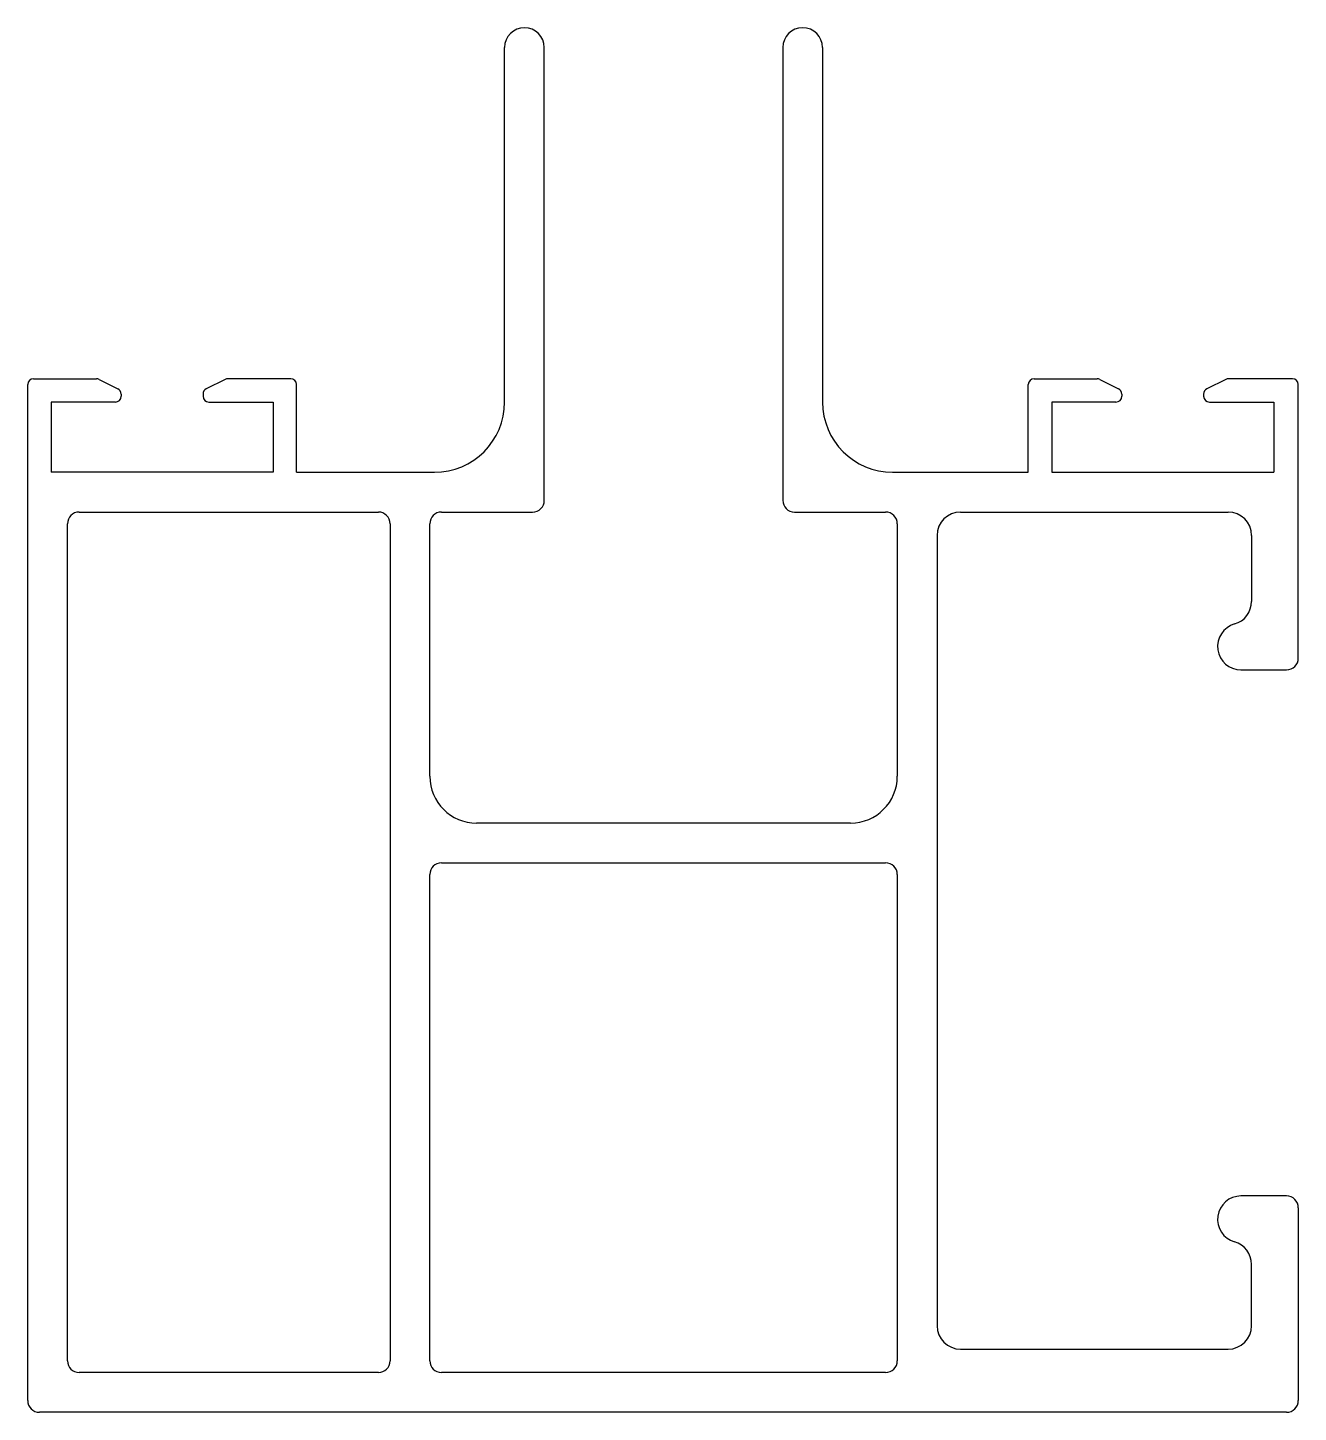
# Model space of a CAD drawing. Extents: x 658.3 to 712.6, y 590.5 to 649.8.
import ezdxf

# ---------------------------------------------------------------- set-up
doc = ezdxf.new("R2010")
doc.units = 0
doc.layers.get('0').update_dxf_attribs({"linetype": 'CONTINUOUS'})

msp = doc.modelspace()

# ---------------------------------------------------------------- linework, layer by layer
for p, q in [((678.676, 633.74), (678.676, 648.901)), ((680.376, 629.54), (680.376, 648.901)), ((690.576, 648.901), (690.576, 629.54)), ((692.276, 648.901), (692.276, 633.74)), ((658.276, 591.04), (658.276, 634.49)), ((658.526, 634.74), (661.217, 634.74)), ((661.328, 634.713), (662.137, 634.309)), ((666.723, 634.713), (665.914, 634.309)), ((669.526, 634.74), (666.835, 634.74)), ((669.776, 630.74), (669.776, 634.49)), ((701.079, 630.74), (701.079, 634.49)), ((701.329, 634.74), (704.02, 634.74)), ((704.132, 634.713), (704.941, 634.309)), ((709.526, 634.713), (708.717, 634.309)), ((712.379, 634.74), (709.638, 634.74)), ((712.629, 622.79), (712.629, 634.49)), ((659.276, 633.74), (659.276, 630.74)), ((662.026, 633.74), (659.276, 633.74)), ((662.276, 634.085), (662.276, 633.99)), ((665.776, 634.085), (665.776, 633.99)), ((666.026, 633.74), (668.776, 633.74)), ((668.776, 633.74), (668.776, 630.74)), ((704.829, 633.74), (702.079, 633.74)), ((702.079, 633.74), (702.079, 630.74)), ((705.079, 634.085), (705.079, 633.99)), ((708.579, 634.085), (708.579, 633.99)), ((708.829, 633.74), (711.579, 633.74)), ((711.579, 633.74), (711.579, 630.74)), ((668.776, 630.74), (659.276, 630.74)), ((669.776, 630.74), (675.676, 630.74)), ((695.276, 630.74), (701.079, 630.74)), ((702.079, 630.74), (711.579, 630.74)), ((660.476, 629.04), (673.276, 629.04)), ((675.976, 629.04), (679.876, 629.04)), ((691.076, 629.04), (694.976, 629.04)), ((698.176, 629.04), (709.629, 629.04)), ((659.976, 592.74), (659.976, 628.54)), ((673.776, 628.54), (673.776, 592.74)), ((675.476, 617.74), (675.476, 628.54)), ((695.476, 628.54), (695.476, 617.74)), ((697.176, 628.04), (697.176, 594.24)), ((710.629, 628.04), (710.629, 625.214)), ((710.176, 622.29), (712.129, 622.29)), ((693.476, 615.74), (677.476, 615.74)), ((675.976, 614.04), (694.976, 614.04)), ((675.476, 592.74), (675.476, 613.54)), ((695.476, 613.54), (695.476, 592.74)), ((712.129, 599.79), (710.176, 599.79)), ((712.629, 599.29), (712.629, 591.04)), ((710.629, 594.24), (710.629, 596.866)), ((698.176, 593.24), (709.629, 593.24)), ((673.276, 592.24), (660.476, 592.24)), ((694.976, 592.24), (675.976, 592.24)), ((712.129, 590.54), (658.776, 590.54))]:
    msp.add_line(p, q)
for centre, radius, start, end in [((679.526, 648.901), 0.85, 360, 180), ((691.426, 648.901), 0.85, 360, 180), ((658.526, 634.49), 0.25, 90, 180), ((661.217, 634.49), 0.25, 63.43495, 90), ((662.026, 634.085), 0.25, 0, 63.43495), ((666.026, 634.085), 0.25, 116.56505, 180), ((666.835, 634.49), 0.25, 90, 116.56505), ((669.526, 634.49), 0.25, 0, 90), ((701.329, 634.49), 0.25, 90, 180), ((704.02, 634.49), 0.25, 63.43495, 90), ((704.829, 634.085), 0.25, 0, 63.43495), ((708.829, 634.085), 0.25, 116.56505, 180), ((709.638, 634.49), 0.25, 90, 116.56505), ((712.379, 634.49), 0.25, 360, 90), ((662.026, 633.99), 0.25, 270, 0), ((666.026, 633.99), 0.25, 180, 270), ((675.676, 633.74), 3, 270, 0), ((695.276, 633.74), 3, 180, 270), ((704.829, 633.99), 0.25, 270, 0), ((708.829, 633.99), 0.25, 180, 270), ((679.876, 629.54), 0.5, 270, 0), ((691.076, 629.54), 0.5, 180, 270), ((660.476, 628.54), 0.5, 90, 180), ((673.276, 628.54), 0.5, 0, 90), ((675.976, 628.54), 0.5, 90, 180), ((694.976, 628.54), 0.5, 0, 90), ((698.176, 628.04), 1, 90, 180), ((709.629, 628.04), 1, 360, 90), ((709.629, 625.214), 1, 285.8647, 0), ((710.176, 623.29), 1, 105.8647, 270), ((712.129, 622.79), 0.5, 270, 0), ((677.476, 617.74), 2, 180, 270), ((693.476, 617.74), 2, 270, 0), ((675.976, 613.54), 0.5, 90, 180), ((694.976, 613.54), 0.5, 0, 90), ((710.176, 598.79), 1, 90, 254.1353), ((712.129, 599.29), 0.5, 0, 90), ((709.629, 596.866), 1, 0, 74.1353), ((698.176, 594.24), 1, 180, 270), ((709.629, 594.24), 1, 270, 360), ((660.476, 592.74), 0.5, 180, 270), ((673.276, 592.74), 0.5, 270, 0), ((675.976, 592.74), 0.5, 180, 270), ((694.976, 592.74), 0.5, 270, 0), ((658.776, 591.04), 0.5, 180, 270), ((712.129, 591.04), 0.5, 270, 0)]:
    msp.add_arc(centre, radius, start, end)

doc.saveas('drawing.dxf')
